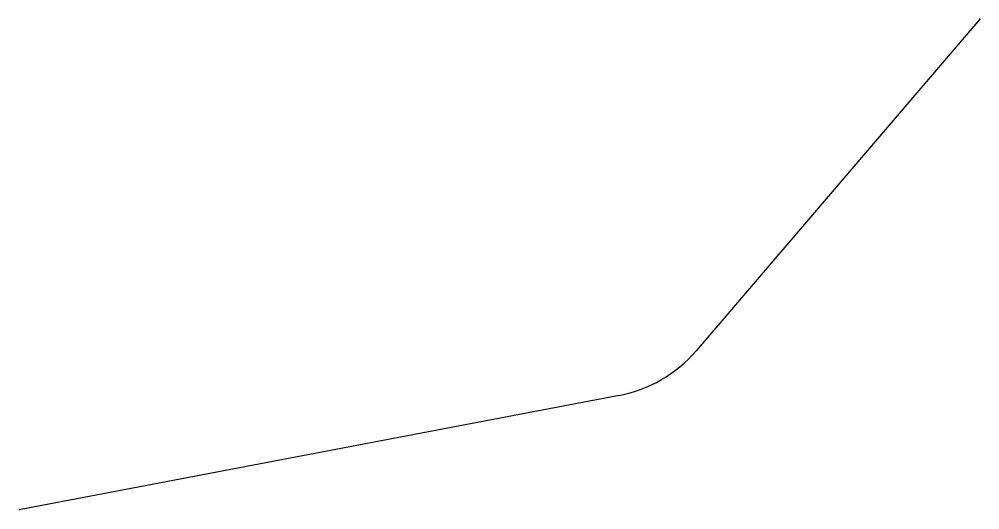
# Model space of a CAD drawing. Header units: millimetres. Extents: x -14.3 to 0, y -7.3 to 0.
import ezdxf

# ---------------------------------------------------------------- set-up
doc = ezdxf.new("R2010")
doc.units = ezdxf.units.MM
doc.layers.get('0').update_dxf_attribs({"linetype": 'CONTINUOUS'})

msp = doc.modelspace()

# ---------------------------------------------------------------- linework, layer by layer
for p, q in [((0, 0), (-4.216, -4.923)), ((-5.361, -5.587), (-14.277, -7.286))]:
    msp.add_line(p, q)
msp.add_arc((-5.735, -3.623), 2, 280.7843, 319.427)
msp.add_point((0, 0))

doc.saveas('drawing.dxf')
